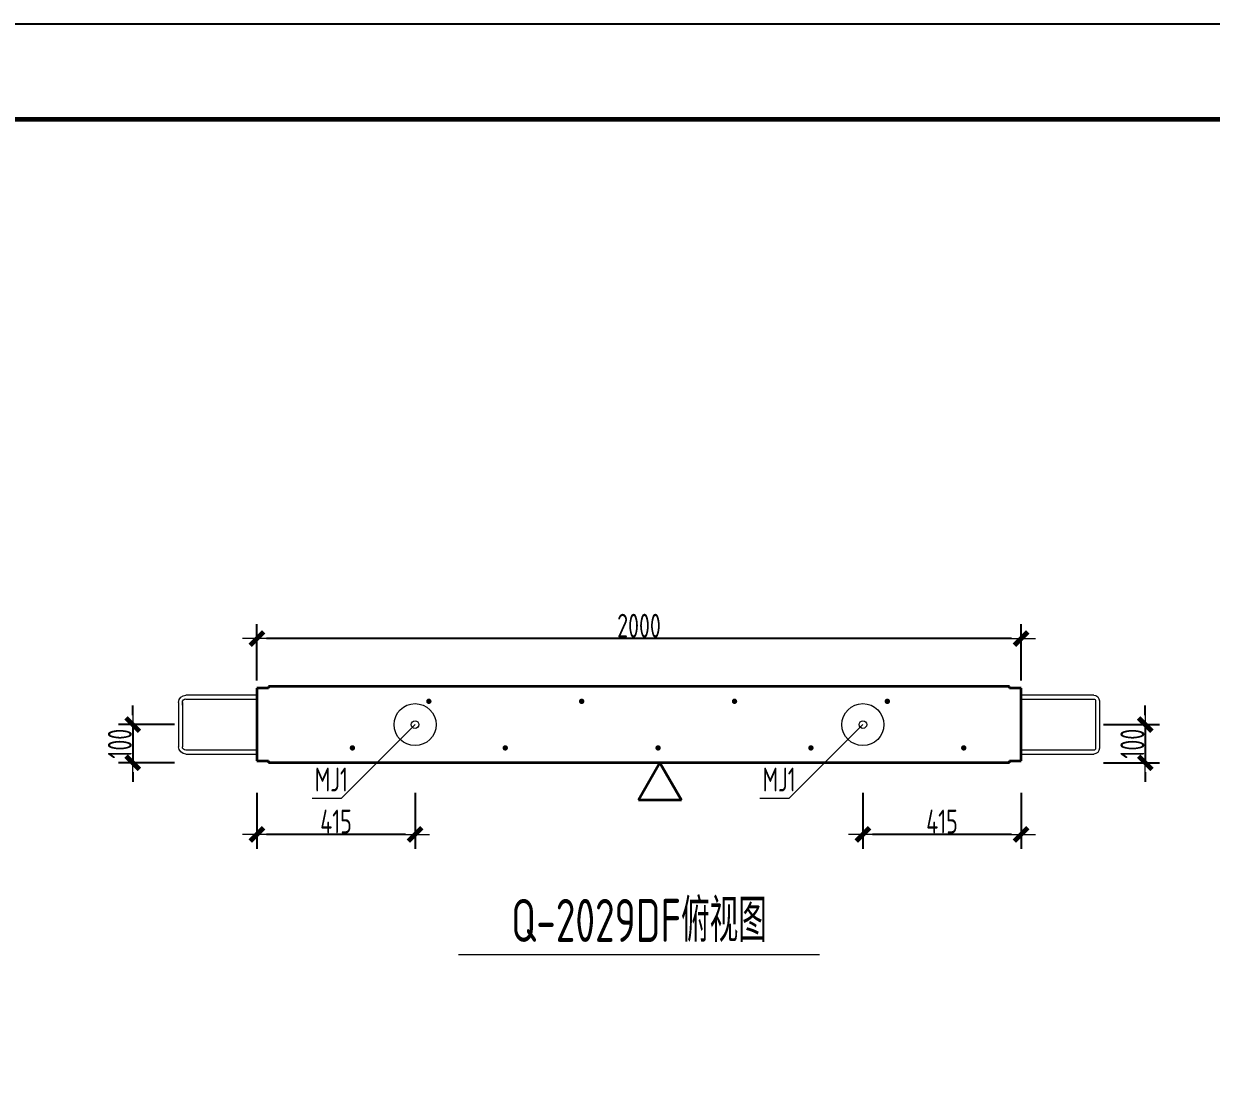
# Model space of a CAD drawing. Extents: x -85320 to 1679916, y -1321939 to 627.
# Drawn here: x 1231228 to 1243660, y -1156017 to -1144872 of the extents above; entities that cross this region are included whole.
import ezdxf
from ezdxf.enums import TextEntityAlignment as Align

# ---------------------------------------------------------------- set-up
doc = ezdxf.new("R2010")
doc.units = 0
doc.header["$LTSCALE"] = 1000
for name, color, linetype in [('BORDER', 7, 'Continuous'), ('打印线框', 7, 'Continuous'), ('拉模', 7, 'Continuous')]:
    doc.layers.add(name, color=color, linetype=linetype)
for name, color, linetype, lineweight in [('直线', 7, 'Continuous', 18), ('预制墙图名', 7, 'Continuous', 18), ('预制墙埋件', 8, 'Continuous', 18), ('预制墙墙身水平筋', 130, 'Continuous', 18), ('预制墙墙身纵向受力筋', 1, 'Continuous', 18), ('预制墙详图标注', 3, 'Continuous', 18), ('预制墙详图轮廓', 3, 'Continuous', 35)]:
    doc.layers.add(name, color=color, linetype=linetype, lineweight=lineweight)
doc.styles.add('样式 1', font='yjkeng.shx', dxfattribs={"width": 0.7, "bigfont": 'yjkchn.shx'})
doc.styles.add('样式 2', font='yjkeng.shx', dxfattribs={"width": 0.7, "bigfont": 'yjkchn.shx'})
doc.dimstyles.new('盈建科结构', dxfattribs={"dimscale": 100, "dimtxt": 2.5, "dimasz": 1, "dimexe": 1.5, "dimexo": 0.625, "dimgap": 0.1, "dimtad": 1, "dimdec": 0, "dimrnd": 1, "dimzin": 0, "dimdsep": 46, "dimtxsty": '样式 1', "dimblk": '_yjkbk', "dimblk1": 'ARCHTICK', "dimblk2": 'ARCHTICK', "dimcen": 0.09, "dimadec": 0, "dimazin": 0, "dimtfac": 1, "dimtdec": 4, "dimtix": 1, "dimtmove": 2, "dimatfit": 3, "dimfxl": 1, "dimtolj": 1, "dimtzin": 0, "dimarcsym": 0})

# ---------------------------------------------------------------- blocks, each defined once
blk = doc.blocks.new('_yjkbk')
blk.add_line((-1, 0), (1.5, 0))
blk.add_lwpolyline([(-0.7, -0.7, 0.5, 0.5, 0), (0.7, 0.7, 0.5, 0.5, 0)], format="xyseb")
blk = doc.blocks.new('*D4626')
at = {"layer": 'Defpoints', "color": 0, "transparency": 16777216}
for p in [(1242469, -1152209), (1242469, -1152609), (1242969, -1152609)]:
    blk.add_point(p, dxfattribs=at)
at = {"layer": '预制墙详图标注', "color": 0, "lineweight": -2, "transparency": 16777216}
for p, q in [((1242969, -1152109), (1242969, -1152009)), ((1242531, -1152209), (1243119, -1152209)), ((1242969, -1152209), (1242969, -1152609)), ((1242531, -1152609), (1243119, -1152609)), ((1242969, -1152709), (1242969, -1152809))]:
    blk.add_line(p, q, dxfattribs=at)
at = {"layer": '预制墙详图标注', "color": 0, "lineweight": -2, "transparency": 16777216, "xscale": 100, "yscale": 100, "zscale": 100}
for p, rotation in [((1242969, -1152209), 270), ((1242969, -1152609), 90)]:
    blk.add_blockref('_yjkbk', p, dxfattribs=dict(at, rotation=rotation))
at = {"layer": '预制墙详图标注', "color": 0, "transparency": 16777216, "insert": (1242959, -1152409), "char_height": 250, "attachment_point": 8, "rotation": 90, "style": '样式 1'}
blk.add_mtext('\\A1;100', dxfattribs=at)
blk = doc.blocks.new('_ArchTick')
at = {"color": 0, "linetype": 'ByBlock', "const_width": 0.4}
blk.add_lwpolyline([(-0.5, -0.5), (0.5, 0.5)], dxfattribs=at)
blk = doc.blocks.new('*D4627')
at = {"layer": 'Defpoints', "color": 0, "transparency": 16777216}
for p in [(1232869, -1152209), (1232369, -1152609), (1232869, -1152609)]:
    blk.add_point(p, dxfattribs=at)
at = {"layer": '预制墙详图标注', "color": 0, "lineweight": -2, "transparency": 16777216}
for p, q in [((1232369, -1152109), (1232369, -1152009)), ((1232806, -1152209), (1232219, -1152209)), ((1232369, -1152209), (1232369, -1152609)), ((1232806, -1152609), (1232219, -1152609)), ((1232369, -1152709), (1232369, -1152809))]:
    blk.add_line(p, q, dxfattribs=at)
at = {"layer": '预制墙详图标注', "color": 0, "lineweight": -2, "transparency": 16777216, "xscale": 100, "yscale": 100, "zscale": 100}
for p, rotation in [((1232369, -1152209), 270), ((1232369, -1152609), 90)]:
    blk.add_blockref('_yjkbk', p, dxfattribs=dict(at, rotation=rotation))
at = {"layer": '预制墙详图标注', "color": 0, "transparency": 16777216, "insert": (1232359, -1152409), "char_height": 250, "attachment_point": 8, "rotation": 90, "style": '样式 1'}
blk.add_mtext('\\A1;100', dxfattribs=at)
blk = doc.blocks.new('*D4628')
at = {"layer": 'Defpoints', "color": 0, "transparency": 16777216}
for p in [(1240013, -1152859), (1241669, -1152859), (1240013, -1153359)]:
    blk.add_point(p, dxfattribs=at)
at = {"layer": '预制墙详图标注', "color": 0, "lineweight": -2, "transparency": 16777216}
for p, q in [((1240013, -1152922), (1240013, -1153509)), ((1241669, -1152922), (1241669, -1153509)), ((1241569, -1153359), (1240113, -1153359))]:
    blk.add_line(p, q, dxfattribs=at)
at = {"layer": '预制墙详图标注', "color": 0, "lineweight": -2, "transparency": 16777216, "xscale": 100, "yscale": 100, "zscale": 100, "rotation": 180}
blk.add_blockref('_yjkbk', (1240013, -1153359), dxfattribs=at)
at = {"layer": '预制墙详图标注', "color": 0, "lineweight": -2, "transparency": 16777216, "xscale": 100, "yscale": 100, "zscale": 100}
blk.add_blockref('_yjkbk', (1241669, -1153359), dxfattribs=at)
at = {"layer": '预制墙详图标注', "color": 0, "transparency": 16777216, "insert": (1240841, -1153349), "char_height": 250, "attachment_point": 8, "style": '样式 1'}
blk.add_mtext('\\A1;415', dxfattribs=at)
blk = doc.blocks.new('*D4629')
at = {"layer": 'Defpoints', "color": 0, "transparency": 16777216}
for p in [(1233669, -1152859), (1235325, -1152859), (1233669, -1153359)]:
    blk.add_point(p, dxfattribs=at)
at = {"layer": '预制墙详图标注', "color": 0, "lineweight": -2, "transparency": 16777216}
for p, q in [((1233669, -1152922), (1233669, -1153509)), ((1235325, -1152922), (1235325, -1153509)), ((1235225, -1153359), (1233769, -1153359))]:
    blk.add_line(p, q, dxfattribs=at)
at = {"layer": '预制墙详图标注', "color": 0, "lineweight": -2, "transparency": 16777216, "xscale": 100, "yscale": 100, "zscale": 100, "rotation": 180}
blk.add_blockref('_yjkbk', (1233669, -1153359), dxfattribs=at)
at = {"layer": '预制墙详图标注', "color": 0, "lineweight": -2, "transparency": 16777216, "xscale": 100, "yscale": 100, "zscale": 100}
blk.add_blockref('_yjkbk', (1235325, -1153359), dxfattribs=at)
at = {"layer": '预制墙详图标注', "color": 0, "transparency": 16777216, "insert": (1234497, -1153349), "char_height": 250, "attachment_point": 8, "style": '样式 1'}
blk.add_mtext('\\A1;415', dxfattribs=at)
blk = doc.blocks.new('*D4630')
at = {"layer": 'Defpoints', "color": 0, "transparency": 16777216}
for p in [(1233669, -1151309), (1233669, -1151809), (1241669, -1151809)]:
    blk.add_point(p, dxfattribs=at)
at = {"layer": '预制墙详图标注', "color": 0, "lineweight": -2, "transparency": 16777216}
for p, q in [((1233669, -1151747), (1233669, -1151159)), ((1241669, -1151747), (1241669, -1151159)), ((1241569, -1151309), (1233769, -1151309))]:
    blk.add_line(p, q, dxfattribs=at)
at = {"layer": '预制墙详图标注', "color": 0, "lineweight": -2, "transparency": 16777216, "xscale": 100, "yscale": 100, "zscale": 100, "rotation": 180}
blk.add_blockref('_yjkbk', (1233669, -1151309), dxfattribs=at)
at = {"layer": '预制墙详图标注', "color": 0, "lineweight": -2, "transparency": 16777216, "xscale": 100, "yscale": 100, "zscale": 100}
blk.add_blockref('_yjkbk', (1241669, -1151309), dxfattribs=at)
at = {"layer": '预制墙详图标注', "color": 0, "transparency": 16777216, "insert": (1237669, -1151299), "char_height": 250, "attachment_point": 8, "style": '样式 1'}
blk.add_mtext('\\A1;2000', dxfattribs=at)
blk = doc.blocks.new('图框1')
at = {"layer": 'BORDER', "const_width": 50}
blk.add_lwpolyline([(1377779, -823089), (1377779, -783089), (1433679, -783089), (1433679, -823089)], close=True, dxfattribs=at)
blk = doc.blocks.new('闭口左')
at = {"layer": '预制墙墙身水平筋', "color": 4}
for p, q in [((1032894, -832503), (1032894, -832999)), ((1032934, -832503), (1032934, -832999))]:
    blk.add_line(p, q, dxfattribs=at)
at = {"layer": '预制墙墙身水平筋', "lineweight": 18}
for p, q in [((1032954, -832443), (1033714, -832443)), ((1032954, -832443), (1033714, -832443)), ((1032954, -832443), (1033714, -832443)), ((1032954, -832443), (1033714, -832443)), ((1032954, -832443), (1033714, -832443)), ((1032954, -832443), (1033714, -832443)), ((1032954, -832443), (1033714, -832443)), ((1032954, -832443), (1033714, -832443)), ((1032954, -832443), (1033714, -832443)), ((1032954, -832443), (1033714, -832443)), ((1032954, -832443), (1033714, -832443)), ((1032954, -832443), (1033714, -832443)), ((1032954, -832443), (1033714, -832443)), ((1032954, -832443), (1033714, -832443)), ((1032954, -832443), (1033714, -832443)), ((1033714, -832483), (1032954, -832483)), ((1033714, -832483), (1032954, -832483)), ((1033714, -832483), (1032954, -832483)), ((1033714, -832483), (1032954, -832483)), ((1033714, -832483), (1032954, -832483)), ((1033714, -832483), (1032954, -832483)), ((1033714, -832483), (1032954, -832483)), ((1033714, -832483), (1032954, -832483)), ((1033714, -832483), (1032954, -832483)), ((1033714, -832483), (1032954, -832483)), ((1033714, -832483), (1032954, -832483)), ((1033714, -832483), (1032954, -832483)), ((1033714, -832483), (1032954, -832483)), ((1033714, -832483), (1032954, -832483)), ((1033714, -832483), (1032954, -832483)), ((1032954, -833019), (1033714, -833019)), ((1033714, -833059), (1032954, -833059))]:
    blk.add_line(p, q, dxfattribs=at)
for centre, radius, start, end in [((1032954, -832503), 60, 90, 180), ((1032954, -832503), 60, 90, 180), ((1032954, -832503), 60, 90, 180), ((1032954, -832503), 60, 90, 180), ((1032954, -832503), 60, 90, 180), ((1032954, -832503), 60, 90, 180), ((1032954, -832503), 60, 90, 180), ((1032954, -832503), 60, 90, 180), ((1032954, -832503), 60, 90, 180), ((1032954, -832503), 60, 90, 180), ((1032954, -832503), 60, 90, 180), ((1032954, -832503), 60, 90, 180), ((1032954, -832503), 60, 90, 180), ((1032954, -832503), 60, 90, 180), ((1032954, -832503), 20, 90, 180), ((1032954, -832503), 20, 90, 180), ((1032954, -832503), 20, 90, 180), ((1032954, -832503), 20, 90, 180), ((1032954, -832503), 20, 90, 180), ((1032954, -832503), 20, 90, 180), ((1032954, -832503), 20, 90, 180), ((1032954, -832503), 20, 90, 180), ((1032954, -832503), 20, 90, 180), ((1032954, -832503), 20, 90, 180), ((1032954, -832503), 20, 90, 180), ((1032954, -832503), 20, 90, 180), ((1032954, -832503), 20, 90, 180), ((1032954, -832503), 20, 90, 180), ((1032954, -832999), 60, 180, 270), ((1032954, -832999), 20, 180, 270)]:
    blk.add_arc(centre, radius, start, end, dxfattribs=at)
blk = doc.blocks.new('闭口右')
at = {"layer": '预制墙墙身水平筋', "lineweight": 18}
for p, q in [((1039314, -832443), (1040058, -832443)), ((1039314, -832443), (1040058, -832443)), ((1039314, -832443), (1040058, -832443)), ((1039314, -832443), (1040058, -832443)), ((1039314, -832443), (1040058, -832443)), ((1039314, -832443), (1040058, -832443)), ((1039314, -832443), (1040058, -832443)), ((1039314, -832443), (1040058, -832443)), ((1039314, -832443), (1040058, -832443)), ((1039314, -832443), (1040058, -832443)), ((1039314, -832443), (1040058, -832443)), ((1039314, -832443), (1040058, -832443)), ((1039314, -832443), (1040058, -832443)), ((1039314, -832443), (1040058, -832443)), ((1039314, -832443), (1040058, -832443)), ((1040058, -832483), (1039314, -832483)), ((1040058, -832483), (1039314, -832483)), ((1040058, -832483), (1039314, -832483)), ((1040058, -832483), (1039314, -832483)), ((1040058, -832483), (1039314, -832483)), ((1040058, -832483), (1039314, -832483)), ((1040058, -832483), (1039314, -832483)), ((1040058, -832483), (1039314, -832483)), ((1040058, -832483), (1039314, -832483)), ((1040058, -832483), (1039314, -832483)), ((1040058, -832483), (1039314, -832483)), ((1040058, -832483), (1039314, -832483)), ((1040058, -832483), (1039314, -832483)), ((1040058, -832483), (1039314, -832483)), ((1040058, -832483), (1039314, -832483)), ((1040094, -832548), (1040094, -832519)), ((1040094, -832548), (1040094, -832519)), ((1040094, -832548), (1040094, -832519)), ((1040094, -832548), (1040094, -832519)), ((1040094, -832548), (1040094, -832519)), ((1040094, -832548), (1040094, -832519)), ((1040094, -832548), (1040094, -832519)), ((1040094, -832548), (1040094, -832519)), ((1040094, -832548), (1040094, -832519)), ((1040094, -832548), (1040094, -832519)), ((1040094, -832548), (1040094, -832519)), ((1040094, -832548), (1040094, -832519)), ((1040094, -832548), (1040094, -832519)), ((1040094, -832548), (1040094, -832519)), ((1040094, -832548), (1040094, -832519)), ((1040134, -832519), (1040134, -832548)), ((1040134, -832519), (1040134, -832548)), ((1040134, -832519), (1040134, -832548)), ((1040134, -832519), (1040134, -832548)), ((1040134, -832519), (1040134, -832548)), ((1040134, -832519), (1040134, -832548)), ((1040134, -832519), (1040134, -832548)), ((1040134, -832519), (1040134, -832548)), ((1040134, -832519), (1040134, -832548)), ((1040134, -832519), (1040134, -832548)), ((1040134, -832519), (1040134, -832548)), ((1040134, -832519), (1040134, -832548)), ((1040134, -832519), (1040134, -832548)), ((1040134, -832519), (1040134, -832548)), ((1040134, -832519), (1040134, -832548)), ((1039314, -833019), (1040058, -833019)), ((1039314, -833019), (1040058, -833019)), ((1039314, -833019), (1040058, -833019)), ((1039314, -833019), (1040058, -833019)), ((1039314, -833019), (1040058, -833019)), ((1039314, -833019), (1040058, -833019)), ((1039314, -833019), (1040058, -833019)), ((1039314, -833019), (1040058, -833019)), ((1039314, -833019), (1040058, -833019)), ((1039314, -833019), (1040058, -833019)), ((1039314, -833019), (1040058, -833019)), ((1039314, -833019), (1040058, -833019)), ((1039314, -833019), (1040058, -833019)), ((1039314, -833019), (1040058, -833019)), ((1039314, -833019), (1040058, -833019)), ((1040058, -833059), (1039314, -833059))]:
    blk.add_line(p, q, dxfattribs=at)
at = {"layer": '预制墙墙身水平筋', "color": 4}
for p, q in [((1040094, -832519), (1040094, -832982)), ((1040134, -832519), (1040134, -832982))]:
    blk.add_line(p, q, dxfattribs=at)
at = {"layer": '预制墙墙身水平筋', "lineweight": 18}
for centre, radius, start, end in [((1040058, -832519), 76.6, 360, 90), ((1040058, -832519), 76.6, 360, 90), ((1040058, -832519), 76.6, 360, 90), ((1040058, -832519), 76.6, 360, 90), ((1040058, -832519), 76.6, 360, 90), ((1040058, -832519), 76.6, 360, 90), ((1040058, -832519), 76.6, 360, 90), ((1040058, -832519), 76.6, 360, 90), ((1040058, -832519), 76.6, 360, 90), ((1040058, -832519), 76.6, 360, 90), ((1040058, -832519), 76.6, 360, 90), ((1040058, -832519), 76.6, 360, 90), ((1040058, -832519), 76.6, 360, 90), ((1040058, -832519), 76.6, 360, 90), ((1040058, -832519), 36.6, 360, 90), ((1040058, -832519), 36.6, 360, 90), ((1040058, -832519), 36.6, 360, 90), ((1040058, -832519), 36.6, 360, 90), ((1040058, -832519), 36.6, 360, 90), ((1040058, -832519), 36.6, 360, 90), ((1040058, -832519), 36.6, 360, 90), ((1040058, -832519), 36.6, 360, 90), ((1040058, -832519), 36.6, 360, 90), ((1040058, -832519), 36.6, 360, 90), ((1040058, -832519), 36.6, 360, 90), ((1040058, -832519), 36.6, 360, 90), ((1040058, -832519), 36.6, 360, 90), ((1040058, -832519), 36.6, 360, 90), ((1040058, -832982), 36.6, 270, 0), ((1040058, -832982), 76.6, 270, 0), ((1040058, -832982), 36.6, 270, 0), ((1040058, -832982), 76.6, 270, 0), ((1040058, -832982), 36.6, 270, 0), ((1040058, -832982), 76.6, 270, 0), ((1040058, -832982), 36.6, 270, 0), ((1040058, -832982), 76.6, 270, 0), ((1040058, -832982), 36.6, 270, 0), ((1040058, -832982), 76.6, 270, 0), ((1040058, -832982), 36.6, 270, 0), ((1040058, -832982), 76.6, 270, 0), ((1040058, -832982), 36.6, 270, 0), ((1040058, -832982), 76.6, 270, 0), ((1040058, -832982), 36.6, 270, 0), ((1040058, -832982), 76.6, 270, 0), ((1040058, -832982), 36.6, 270, 0), ((1040058, -832982), 76.6, 270, 0), ((1040058, -832982), 36.6, 270, 0), ((1040058, -832982), 76.6, 270, 0), ((1040058, -832982), 36.6, 270, 0), ((1040058, -832982), 76.6, 270, 0), ((1040058, -832982), 36.6, 270, 0), ((1040058, -832982), 76.6, 270, 0), ((1040058, -832982), 36.6, 270, 0), ((1040058, -832982), 76.6, 270, 0), ((1040058, -832982), 36.6, 270, 0), ((1040058, -832982), 76.6, 270, 0)]:
    blk.add_arc(centre, radius, start, end, dxfattribs=at)

msp = doc.modelspace()

# ---------------------------------------------------------------- linework, layer by layer
at = {"layer": '打印线框', "color": 1}
msp.add_lwpolyline([(1201739.78, -1186871.678), (1201739.78, -1144871.678), (1261139.78, -1144871.678), (1261139.78, -1186871.678)], close=True, dxfattribs=at)
at = {"layer": '直线', "lineweight": 18}
for points in [[(1235324.733, -1152209.355), (1234549.733, -1152984.355), (1234246.849, -1152984.355)], [(1240012.733, -1152209.355), (1239237.733, -1152984.355), (1238934.849, -1152984.355)]]:
    msp.add_lwpolyline(points, dxfattribs=at)
at = {"layer": '预制墙图名', "lineweight": 18}
msp.add_line((1239557.993, -1154619.355), (1235779.474, -1154619.355), dxfattribs=at)
at = {"layer": '预制墙埋件', "lineweight": 18}
for centre, radius in [((1235324.733, -1152209.355), 220), ((1240012.733, -1152209.355), 220), ((1235324.733, -1152209.355), 40), ((1240012.733, -1152209.355), 40)]:
    msp.add_circle(centre, radius, dxfattribs=at)
at = {"layer": '预制墙墙身纵向受力筋', "lineweight": 18, "const_width": 28}
for points in [[(1235454.733, -1151965.355, -1), (1235482.733, -1151965.355, -1)], [(1237054.733, -1151965.355, -1), (1237082.733, -1151965.355, -1)], [(1238654.733, -1151965.355, -1), (1238682.733, -1151965.355, -1)], [(1240254.733, -1151965.355, -1), (1240282.733, -1151965.355, -1)], [(1234654.733, -1152453.355, -1), (1234682.733, -1152453.355, -1)], [(1236254.733, -1152453.355, -1), (1236282.733, -1152453.355, -1)], [(1237854.733, -1152453.355, -1), (1237882.733, -1152453.355, -1)], [(1239454.733, -1152453.355, -1), (1239482.733, -1152453.355, -1)], [(1241054.733, -1152453.355, -1), (1241082.733, -1152453.355, -1)]]:
    msp.add_lwpolyline(points, format="xyb", close=True, dxfattribs=at)
at = {"layer": '预制墙详图标注', "lineweight": 35}
for p, q in [((1237887.733, -1152609.355), (1237662.733, -1152999.066)), ((1237887.733, -1152609.355), (1238112.733, -1152999.066)), ((1238112.733, -1152999.066), (1237662.733, -1152999.066))]:
    msp.add_line(p, q, dxfattribs=at)
at = {"layer": '预制墙详图轮廓', "lineweight": 35}
for p, q in [((1233788.733, -1151829.355), (1233668.733, -1151829.355)), ((1233668.733, -1151829.355), (1233668.733, -1152589.355)), ((1241548.733, -1151809.355), (1233788.733, -1151809.355)), ((1233788.733, -1151809.355), (1233788.733, -1151829.355)), ((1241548.733, -1151829.355), (1241548.733, -1151809.355)), ((1241668.733, -1151829.355), (1241548.733, -1151829.355)), ((1241668.733, -1152589.355), (1241668.733, -1151829.355)), ((1233668.733, -1152589.355), (1233788.733, -1152589.355)), ((1233788.733, -1152589.355), (1233788.733, -1152609.355)), ((1241548.733, -1152609.355), (1233788.733, -1152609.355)), ((1241548.733, -1152609.355), (1241548.733, -1152589.355)), ((1241548.733, -1152589.355), (1241668.733, -1152589.355))]:
    msp.add_line(p, q, dxfattribs=at)

# ---------------------------------------------------------------- block references
at = {"layer": '拉模', "color": 3}
msp.add_blockref('图框1', (-173539.168, -362782.984), dxfattribs=at)
at = {"layer": '预制墙墙身水平筋', "color": 4, "xscale": -1}
for name, p in [('闭口右', (2272983.104, -319458.507)), ('闭口左', (2275383.104, -319458.509))]:
    msp.add_blockref(name, p, dxfattribs=at)

# ---------------------------------------------------------------- texts
at = {"layer": '直线', "linetype": 'Continuous', "style": '样式 1', "width": 0.7}
for p in [(1234621.849, -1152984.355), (1239309.849, -1152984.355)]:
    msp.add_text('MJ1', height=250, dxfattribs=at).set_placement(p, align=Align.BOTTOM_RIGHT)
at = {"layer": '预制墙图名', "linetype": 'Continuous', "style": '样式 2', "width": 0.7}
msp.add_text('Q-2029DF俯视图', height=450, dxfattribs=at).set_placement((1237668.733, -1154619.355), align=Align.BOTTOM_CENTER)

# ---------------------------------------------------------------- dimensions: what is measured, and where the dimension line sits
at = {"layer": '预制墙详图标注'}
for p1, p2, distance, picture, middle in [((1241668.733, -1151809.355), (1233668.733, -1151809.355), -500, '*D4630', (1237668.733, -1151174.355)), ((1232868.733, -1152209.355), (1232868.733, -1152609.355), -500, '*D4627', (1232233.733, -1152409.355)), ((1242468.733, -1152209.355), (1242468.733, -1152609.355), 500, '*D4626', (1242833.733, -1152409.355)), ((1235324.733, -1152859.355), (1233668.733, -1152859.355), 500, '*D4629', (1234496.733, -1153224.355)), ((1241668.733, -1152859.355), (1240012.733, -1152859.355), 500, '*D4628', (1240840.733, -1153224.355))]:
    dim = msp.add_aligned_dim(p1=p1, p2=p2, distance=distance, dimstyle='盈建科结构', override={"dimscale": 100, "dimtxt": 2.5, "dimasz": 1, "dimexe": 1.5, "dimexo": 0.625, "dimgap": 0.1, "dimtad": 1, "dimlfac": 0.25, "dimrnd": 5, "dimdle": 0, "dimtix": 1, "dimfxlon": 0}, dxfattribs=at)
    dim.commit()
    dim.dimension.update_dxf_attribs({"geometry": picture, "text_midpoint": middle})

doc.saveas('drawing.dxf')
